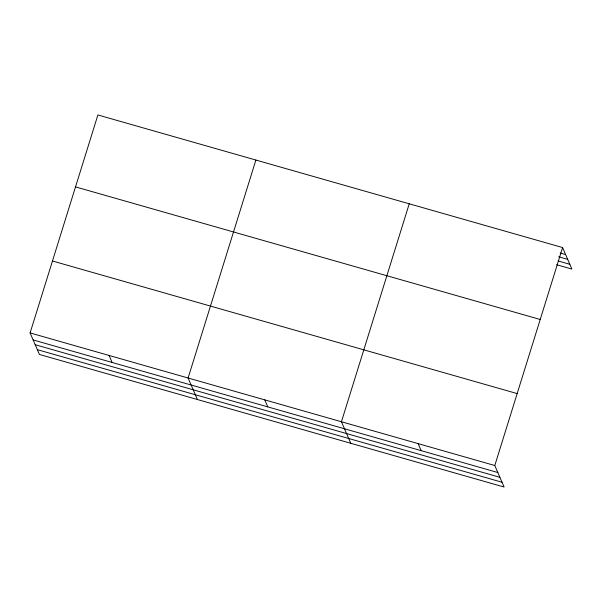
<?xml version="1.0" encoding="UTF-8"?>
<svg xmlns="http://www.w3.org/2000/svg" width="602" height="602" viewBox="0 0 602 602"><rect width="100%" height="100%" fill="white"/><g stroke="black" fill="none" stroke-linecap="round" stroke-linejoin="round"><path stroke-width="0.9" d="M562.584 247.557L494.791 465.512L504.107 487.033L39.416 354.443L30.1 332.921L97.893 114.967L562.584 247.557L571.9 269.079L556.564 264.707M255.888 160.049L188.095 378.003L197.411 399.525M409.24 203.807L341.447 421.754L350.755 443.275M560.214 253.028L565.624 254.571M558.671 256.783L567.694 259.357M558.099 260.944L569.831 264.293M75.521 186.891L540.212 319.481M52.472 260.997L517.163 393.588M30.1 332.921L494.791 465.512M33.133 339.934L497.831 472.525M35.209 344.72L499.901 477.311M37.339 349.657L502.038 482.24M418.119 443.629L421.152 450.642M264.767 399.878L267.807 406.892M109.097 355.458L112.13 362.472"/></g></svg>
